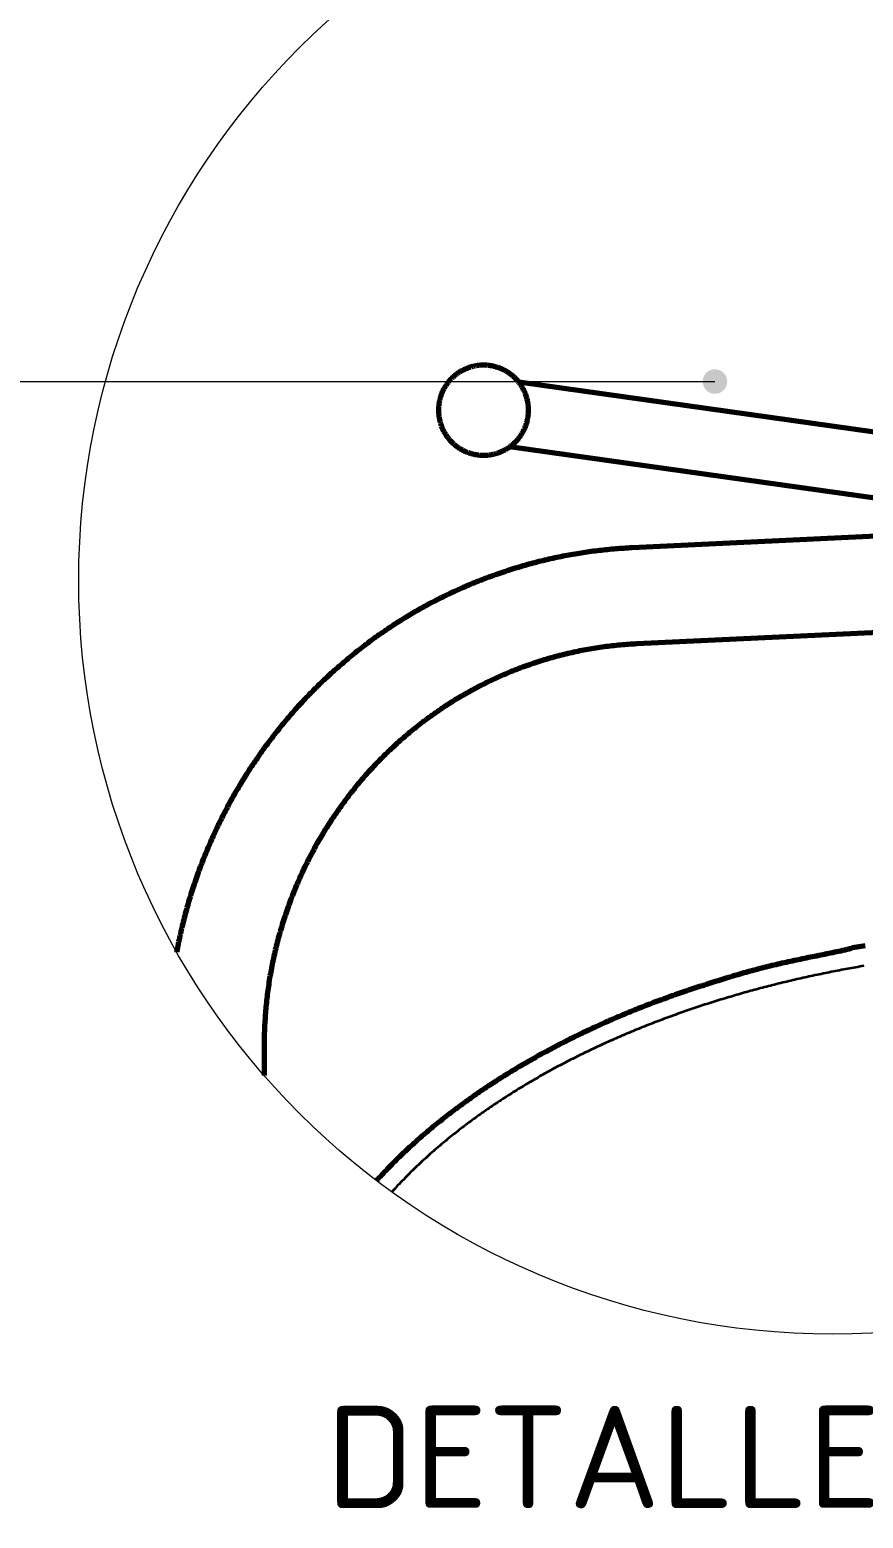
# Model space of a CAD drawing. Header units: millimetres. Extents: x 0 to 2382, y 0 to 420.
# Drawn here: x 951.4 to 992.2, y 308.3 to 381.1 of the extents above; entities that cross this region are included whole.
import ezdxf
from ezdxf.enums import TextEntityAlignment as Align

# ---------------------------------------------------------------- set-up
doc = ezdxf.new("R2010")
doc.units = ezdxf.units.MM
doc.linetypes.add('IRAM-E-TRAZOS', pattern=[5, 4, -1])
for name, color, linetype, lineweight in [('01-VISIBLE', 7, 'CONTINUOUS', 70), ('02-OCULTA', 4, 'IRAM-E-TRAZOS', 35), ('06-TEXTO', 7, 'CONTINUOUS', 25), ('08-FINA', 5, 'CONTINUOUS', 18)]:
    doc.layers.add(name, color=color, linetype=linetype, lineweight=lineweight)
doc.styles.add('ISO3098', font='isocpeur.ttf')

msp = doc.modelspace()

# ---------------------------------------------------------------- hatches: boundary and pattern name
at = {"layer": '08-FINA'}
h = msp.add_hatch(color=7, dxfattribs=at)
h.dxf.hatch_style = 1
edge = h.paths.add_edge_path()
edge.add_arc((984.917, 363.891), 0.6, 0, 360)

# ---------------------------------------------------------------- linework, layer by layer
at = {"layer": '01-VISIBLE'}
for points in [[(975.811, 362.491), (975.81, 362.531), (975.809, 362.571), (975.807, 362.611), (975.805, 362.651), (975.802, 362.691), (975.798, 362.731), (975.793, 362.77), (975.787, 362.81), (975.781, 362.85), (975.774, 362.889), (975.767, 362.929), (975.758, 362.968), (975.749, 363.007), (975.74, 363.046), (975.729, 363.084), (975.718, 363.123), (975.706, 363.161), (975.694, 363.199), (975.68, 363.237), (975.666, 363.274), (975.652, 363.312), (975.637, 363.349), (975.621, 363.386), (975.604, 363.422), (975.587, 363.458), (975.569, 363.494), (975.55, 363.529), (975.531, 363.565), (975.511, 363.599), (975.49, 363.634), (975.469, 363.668), (975.448, 363.702), (975.425, 363.735), (975.402, 363.768), (975.379, 363.8), (975.355, 363.832), (975.33, 363.864), (975.305, 363.895), (975.279, 363.925), (975.252, 363.955), (975.225, 363.985), (975.198, 364.014), (975.17, 364.043), (975.141, 364.071), (975.112, 364.099), (975.083, 364.126), (975.053, 364.152), (975.022, 364.178), (974.991, 364.204), (974.96, 364.228), (974.928, 364.253), (974.896, 364.276), (974.863, 364.3), (974.83, 364.322), (974.796, 364.344), (974.762, 364.365), (974.728, 364.386), (974.693, 364.406), (974.658, 364.425), (974.623, 364.444), (974.587, 364.462), (974.551, 364.48), (974.515, 364.496), (974.478, 364.513), (974.441, 364.528), (974.404, 364.543), (974.366, 364.557), (974.329, 364.57), (974.291, 364.583), (974.252, 364.595), (974.214, 364.606), (974.175, 364.617), (974.137, 364.627), (974.098, 364.636), (974.058, 364.645), (974.019, 364.653), (973.98, 364.66), (973.94, 364.666), (973.9, 364.672), (973.861, 364.676), (973.821, 364.681), (973.781, 364.684), (973.741, 364.687), (973.701, 364.689), (973.661, 364.69), (973.621, 364.691), (973.581, 364.691), (973.541, 364.69), (973.501, 364.688), (973.461, 364.686), (973.421, 364.683), (973.381, 364.679), (973.341, 364.674), (973.301, 364.669), (973.262, 364.663), (973.222, 364.656), (973.183, 364.649), (973.144, 364.641), (973.104, 364.632), (973.066, 364.622), (973.027, 364.612), (972.988, 364.601), (972.95, 364.589), (972.912, 364.577), (972.874, 364.564), (972.836, 364.55), (972.799, 364.536), (972.762, 364.52), (972.725, 364.505), (972.689, 364.488), (972.652, 364.471), (972.616, 364.453), (972.581, 364.435), (972.546, 364.416), (972.511, 364.396), (972.476, 364.376), (972.442, 364.355), (972.408, 364.333), (972.375, 364.311), (972.342, 364.288), (972.31, 364.265), (972.277, 364.241), (972.246, 364.216), (972.215, 364.191), (972.184, 364.165), (972.154, 364.139), (972.124, 364.112), (972.095, 364.085), (972.066, 364.057), (972.038, 364.029), (972.01, 364), (971.983, 363.97), (971.956, 363.94), (971.93, 363.91), (971.904, 363.879), (971.879, 363.848), (971.855, 363.816), (971.831, 363.784), (971.808, 363.751), (971.785, 363.718), (971.763, 363.685), (971.742, 363.651), (971.721, 363.617), (971.701, 363.582), (971.681, 363.547), (971.662, 363.512), (971.644, 363.476), (971.626, 363.44), (971.609, 363.404), (971.593, 363.367), (971.577, 363.33), (971.562, 363.293), (971.548, 363.256), (971.534, 363.218), (971.522, 363.18), (971.509, 363.142), (971.498, 363.104), (971.487, 363.065), (971.477, 363.026), (971.468, 362.987), (971.459, 362.948), (971.451, 362.909), (971.444, 362.869), (971.437, 362.83), (971.431, 362.79), (971.426, 362.751), (971.422, 362.711), (971.418, 362.671), (971.415, 362.631), (971.413, 362.591), (971.412, 362.551), (971.411, 362.511), (971.411, 362.471), (971.412, 362.431), (971.413, 362.391), (971.415, 362.351), (971.418, 362.311), (971.422, 362.271), (971.426, 362.231), (971.431, 362.191), (971.437, 362.152), (971.444, 362.112), (971.451, 362.073), (971.459, 362.033), (971.468, 361.994), (971.477, 361.955), (971.487, 361.916), (971.498, 361.878), (971.509, 361.84), (971.522, 361.801), (971.534, 361.763), (971.548, 361.726), (971.562, 361.688), (971.577, 361.651), (971.593, 361.614), (971.609, 361.578), (971.626, 361.541), (971.644, 361.505), (971.662, 361.47), (971.681, 361.434), (971.701, 361.399), (971.721, 361.365), (971.742, 361.331), (971.763, 361.297), (971.785, 361.263), (971.808, 361.23), (971.831, 361.198), (971.855, 361.165), (971.879, 361.134), (971.904, 361.102), (971.93, 361.071), (971.956, 361.041), (971.983, 361.011), (972.01, 360.982), (972.038, 360.953), (972.066, 360.925), (972.095, 360.897), (972.124, 360.869), (972.154, 360.842), (972.184, 360.816), (972.215, 360.791), (972.246, 360.765), (972.277, 360.741), (972.31, 360.717), (972.342, 360.693), (972.375, 360.671), (972.408, 360.648), (972.442, 360.627), (972.476, 360.606), (972.511, 360.585), (972.546, 360.566), (972.581, 360.547), (972.616, 360.528), (972.652, 360.51), (972.689, 360.493), (972.725, 360.477), (972.762, 360.461), (972.799, 360.446), (972.836, 360.432), (972.874, 360.418), (972.912, 360.405), (972.95, 360.392), (972.988, 360.381), (973.027, 360.37), (973.066, 360.359), (973.104, 360.35), (973.144, 360.341), (973.183, 360.333), (973.222, 360.325), (973.262, 360.319), (973.301, 360.313), (973.341, 360.307), (973.381, 360.303), (973.421, 360.299), (973.461, 360.296), (973.501, 360.293), (973.541, 360.292), (973.581, 360.291), (973.621, 360.291), (973.661, 360.291), (973.701, 360.293), (973.741, 360.295), (973.781, 360.297), (973.821, 360.301), (973.861, 360.305), (973.9, 360.31), (973.94, 360.316), (973.98, 360.322), (974.019, 360.329), (974.058, 360.337), (974.098, 360.345), (974.137, 360.354), (974.175, 360.364), (974.214, 360.375), (974.252, 360.386), (974.291, 360.398), (974.329, 360.411), (974.366, 360.425), (974.404, 360.439), (974.441, 360.453), (974.478, 360.469), (974.515, 360.485), (974.551, 360.502), (974.587, 360.519), (974.623, 360.537), (974.658, 360.556), (974.693, 360.576), (974.728, 360.596), (974.762, 360.616), (974.796, 360.638), (974.83, 360.659), (974.863, 360.682), (974.896, 360.705), (974.928, 360.729), (974.96, 360.753), (974.991, 360.778), (975.022, 360.803), (975.053, 360.829), (975.083, 360.856), (975.112, 360.883), (975.141, 360.911), (975.17, 360.939), (975.198, 360.967), (975.225, 360.996), (975.252, 361.026), (975.279, 361.056), (975.305, 361.087), (975.33, 361.118), (975.355, 361.149), (975.379, 361.181), (975.402, 361.214), (975.425, 361.247), (975.448, 361.28), (975.469, 361.314), (975.49, 361.348), (975.511, 361.382), (975.531, 361.417), (975.55, 361.452), (975.569, 361.487), (975.587, 361.523), (975.604, 361.559), (975.621, 361.596), (975.637, 361.633), (975.652, 361.67), (975.666, 361.707), (975.68, 361.745), (975.694, 361.782), (975.706, 361.82), (975.718, 361.859), (975.729, 361.897), (975.74, 361.936), (975.749, 361.975), (975.758, 362.014), (975.767, 362.053), (975.774, 362.092), (975.781, 362.132), (975.787, 362.171), (975.793, 362.211), (975.798, 362.251), (975.802, 362.291), (975.805, 362.331), (975.807, 362.371), (975.809, 362.411), (975.81, 362.451), (975.811, 362.491)], [(1003.95, 359.843), (975.329, 363.865)], [(999.592, 357.224), (974.883, 360.696)], [(998.613, 356.606), (980.87, 355.762)], [(980.87, 355.762), (980.769, 355.757), (980.669, 355.752), (980.569, 355.746), (980.469, 355.74), (980.369, 355.733), (980.269, 355.726), (980.169, 355.718), (980.069, 355.71), (979.969, 355.702), (979.869, 355.693), (979.769, 355.684), (979.67, 355.674), (979.57, 355.664), (979.47, 355.653), (979.371, 355.642), (979.271, 355.631), (979.171, 355.619), (979.072, 355.606), (978.972, 355.594), (978.873, 355.581), (978.774, 355.567), (978.674, 355.553), (978.575, 355.538), (978.476, 355.524), (978.377, 355.508), (978.278, 355.493), (978.179, 355.476), (978.08, 355.46), (977.981, 355.443), (977.882, 355.425), (977.784, 355.408), (977.685, 355.389), (977.587, 355.371), (977.488, 355.351), (977.39, 355.332), (977.292, 355.312), (977.193, 355.291), (977.095, 355.271), (976.997, 355.249), (976.899, 355.228), (976.802, 355.206), (976.704, 355.183), (976.606, 355.16), (976.509, 355.137), (976.411, 355.113), (976.314, 355.089), (976.217, 355.064), (976.12, 355.039), (976.023, 355.014), (975.926, 354.988), (975.829, 354.962), (975.732, 354.935), (975.636, 354.908), (975.539, 354.88), (975.443, 354.852), (975.347, 354.824), (975.251, 354.795), (975.155, 354.766), (975.059, 354.737), (974.963, 354.707), (974.868, 354.676), (974.772, 354.645), (974.677, 354.614), (974.582, 354.583), (974.487, 354.551), (974.392, 354.518), (974.297, 354.485), (974.203, 354.452), (974.108, 354.418), (974.014, 354.384), (973.92, 354.35), (973.826, 354.315), (973.732, 354.28), (973.638, 354.244), (973.545, 354.208), (973.451, 354.171), (973.358, 354.135), (973.265, 354.097), (973.172, 354.06), (973.079, 354.022), (972.987, 353.983), (972.894, 353.944), (972.802, 353.905), (972.71, 353.865), (972.618, 353.825), (972.526, 353.785), (972.435, 353.744), (972.343, 353.703), (972.252, 353.661), (972.161, 353.619), (972.07, 353.577), (971.979, 353.534), (971.889, 353.491), (971.799, 353.447), (971.708, 353.403), (971.618, 353.359), (971.529, 353.314), (971.439, 353.269), (971.35, 353.224), (971.261, 353.178), (971.172, 353.132), (971.083, 353.085), (970.994, 353.038), (970.906, 352.991), (970.818, 352.943), (970.73, 352.895), (970.642, 352.847), (970.554, 352.798), (970.467, 352.749), (970.38, 352.699), (970.293, 352.649), (970.206, 352.599), (970.119, 352.548), (970.033, 352.497), (969.947, 352.446), (969.861, 352.394), (969.776, 352.342), (969.69, 352.289), (969.605, 352.236), (969.52, 352.183), (969.435, 352.13), (969.351, 352.076), (969.266, 352.021), (969.182, 351.967), (969.099, 351.912), (969.015, 351.856), (968.932, 351.801), (968.848, 351.744), (968.766, 351.688), (968.683, 351.631), (968.6, 351.574), (968.518, 351.517), (968.436, 351.459), (968.355, 351.401), (968.273, 351.342), (968.192, 351.283), (968.111, 351.224), (968.03, 351.165), (967.95, 351.105), (967.87, 351.045), (967.79, 350.984), (967.71, 350.923), (967.631, 350.862), (967.552, 350.8), (967.473, 350.738), (967.394, 350.676), (967.316, 350.614), (967.238, 350.551), (967.16, 350.488), (967.082, 350.424), (967.005, 350.36), (966.928, 350.296), (966.851, 350.232), (966.774, 350.167), (966.698, 350.102), (966.622, 350.036), (966.547, 349.97), (966.471, 349.904), (966.396, 349.838), (966.321, 349.771), (966.247, 349.704), (966.172, 349.637), (966.098, 349.569), (966.025, 349.501), (965.951, 349.433), (965.878, 349.364), (965.805, 349.296), (965.733, 349.226), (965.66, 349.157), (965.588, 349.087), (965.517, 349.017), (965.445, 348.947), (965.374, 348.876), (965.303, 348.805), (965.233, 348.734), (965.162, 348.662), (965.092, 348.59), (965.023, 348.518), (964.953, 348.446), (964.884, 348.373), (964.816, 348.3), (964.747, 348.227), (964.679, 348.153), (964.611, 348.079), (964.544, 348.005), (964.477, 347.931), (964.41, 347.856), (964.343, 347.781), (964.277, 347.706), (964.211, 347.63), (964.145, 347.554), (964.08, 347.478), (964.015, 347.402), (963.95, 347.325), (963.886, 347.248), (963.822, 347.171), (963.758, 347.094), (963.695, 347.016), (963.632, 346.938), (963.569, 346.86), (963.506, 346.782), (963.444, 346.703), (963.383, 346.624), (963.321, 346.545), (963.26, 346.465), (963.199, 346.385), (963.139, 346.305), (963.079, 346.225), (963.019, 346.145), (962.959, 346.064), (962.9, 345.983), (962.841, 345.902), (962.783, 345.82), (962.725, 345.739), (962.667, 345.657), (962.609, 345.575), (962.552, 345.492), (962.495, 345.41), (962.439, 345.327), (962.383, 345.244), (962.327, 345.16), (962.272, 345.077), (962.217, 344.993), (962.162, 344.909), (962.107, 344.825), (962.053, 344.74), (962, 344.655), (961.946, 344.571), (961.893, 344.485), (961.841, 344.4), (961.788, 344.315), (961.737, 344.229), (961.685, 344.143), (961.634, 344.057), (961.583, 343.97), (961.532, 343.884), (961.482, 343.797), (961.432, 343.71), (961.383, 343.623), (961.334, 343.535), (961.285, 343.447), (961.237, 343.36), (961.189, 343.272), (961.141, 343.183), (961.094, 343.095), (961.047, 343.006), (961, 342.918), (960.954, 342.829), (960.908, 342.739), (960.862, 342.65), (960.817, 342.561), (960.773, 342.471), (960.728, 342.381), (960.684, 342.291), (960.64, 342.201), (960.597, 342.11), (960.554, 342.019), (960.512, 341.929), (960.469, 341.838), (960.428, 341.747), (960.386, 341.655), (960.345, 341.564), (960.304, 341.472), (960.264, 341.38), (960.224, 341.288), (960.185, 341.196), (960.145, 341.104), (960.107, 341.012), (960.068, 340.919), (960.03, 340.826), (959.992, 340.733), (959.955, 340.64), (959.918, 340.547), (959.882, 340.454), (959.845, 340.36), (959.81, 340.266), (959.774, 340.173), (959.739, 340.079), (959.704, 339.985), (959.67, 339.89), (959.636, 339.796), (959.603, 339.701), (959.57, 339.607), (959.537, 339.512), (959.505, 339.417), (959.473, 339.322), (959.441, 339.227), (959.41, 339.132), (959.379, 339.036), (959.348, 338.941), (959.318, 338.845), (959.289, 338.749), (959.26, 338.653), (959.231, 338.557), (959.202, 338.461), (959.174, 338.365), (959.146, 338.269), (959.119, 338.172), (959.092, 338.075), (959.066, 337.979), (959.039, 337.882), (959.014, 337.785), (958.988, 337.688), (958.963, 337.591), (958.939, 337.494), (958.915, 337.396), (958.891, 337.299), (958.867, 337.201), (958.844, 337.104), (958.822, 337.006), (958.799, 336.908), (958.778, 336.811), (958.756, 336.713), (958.735, 336.615), (958.715, 336.516), (958.694, 336.418), (958.674, 336.32), (958.655, 336.222), (958.636, 336.123), (958.617, 336.025), (958.616, 336.016)], [(998.836, 351.911), (981.093, 351.067)], [(981.093, 351.067), (980.993, 351.062), (980.893, 351.057), (980.793, 351.051), (980.693, 351.044), (980.593, 351.037), (980.493, 351.029), (980.393, 351.021), (980.294, 351.012), (980.194, 351.003), (980.094, 350.993), (979.995, 350.982), (979.895, 350.971), (979.796, 350.96), (979.696, 350.948), (979.597, 350.935), (979.498, 350.922), (979.399, 350.909), (979.299, 350.894), (979.2, 350.88), (979.101, 350.864), (979.002, 350.849), (978.904, 350.832), (978.805, 350.816), (978.706, 350.798), (978.608, 350.78), (978.509, 350.762), (978.411, 350.743), (978.313, 350.723), (978.215, 350.703), (978.117, 350.683), (978.019, 350.662), (977.921, 350.64), (977.823, 350.618), (977.726, 350.595), (977.628, 350.572), (977.531, 350.548), (977.434, 350.524), (977.337, 350.499), (977.24, 350.474), (977.143, 350.448), (977.047, 350.422), (976.95, 350.395), (976.854, 350.368), (976.758, 350.34), (976.662, 350.312), (976.566, 350.283), (976.47, 350.253), (976.375, 350.223), (976.279, 350.193), (976.184, 350.162), (976.089, 350.131), (975.994, 350.099), (975.899, 350.066), (975.805, 350.033), (975.71, 350), (975.616, 349.966), (975.522, 349.931), (975.428, 349.896), (975.335, 349.861), (975.241, 349.825), (975.148, 349.788), (975.055, 349.751), (974.962, 349.714), (974.869, 349.676), (974.777, 349.637), (974.685, 349.598), (974.593, 349.559), (974.501, 349.519), (974.409, 349.478), (974.318, 349.437), (974.227, 349.396), (974.136, 349.354), (974.045, 349.312), (973.954, 349.269), (973.864, 349.226), (973.774, 349.182), (973.684, 349.137), (973.595, 349.093), (973.505, 349.047), (973.416, 349.002), (973.328, 348.955), (973.239, 348.909), (973.151, 348.862), (973.063, 348.814), (972.975, 348.766), (972.887, 348.717), (972.8, 348.668), (972.713, 348.619), (972.626, 348.569), (972.539, 348.519), (972.453, 348.468), (972.367, 348.417), (972.281, 348.365), (972.196, 348.313), (972.111, 348.26), (972.026, 348.207), (971.941, 348.153), (971.857, 348.099), (971.773, 348.045), (971.689, 347.99), (971.606, 347.935), (971.522, 347.879), (971.44, 347.823), (971.357, 347.766), (971.275, 347.709), (971.193, 347.652), (971.111, 347.594), (971.03, 347.535), (970.949, 347.476), (970.868, 347.417), (970.787, 347.358), (970.707, 347.298), (970.627, 347.237), (970.548, 347.176), (970.469, 347.115), (970.39, 347.053), (970.311, 346.991), (970.233, 346.929), (970.155, 346.866), (970.078, 346.802), (970, 346.739), (969.923, 346.674), (969.847, 346.61), (969.771, 346.545), (969.695, 346.48), (969.619, 346.414), (969.544, 346.348), (969.469, 346.281), (969.395, 346.214), (969.321, 346.147), (969.247, 346.079), (969.173, 346.011), (969.1, 345.943), (969.027, 345.874), (968.955, 345.805), (968.883, 345.735), (968.811, 345.665), (968.74, 345.595), (968.669, 345.524), (968.599, 345.453), (968.528, 345.382), (968.459, 345.31), (968.389, 345.238), (968.32, 345.165), (968.251, 345.093), (968.183, 345.019), (968.115, 344.946), (968.047, 344.872), (967.98, 344.798), (967.913, 344.723), (967.847, 344.648), (967.781, 344.573), (967.715, 344.497), (967.65, 344.421), (967.585, 344.345), (967.521, 344.268), (967.457, 344.191), (967.393, 344.114), (967.33, 344.037), (967.267, 343.959), (967.204, 343.88), (967.142, 343.802), (967.081, 343.723), (967.019, 343.644), (966.958, 343.564), (966.898, 343.484), (966.838, 343.404), (966.778, 343.324), (966.719, 343.243), (966.66, 343.162), (966.602, 343.081), (966.544, 342.999), (966.486, 342.917), (966.429, 342.835), (966.372, 342.752), (966.316, 342.67), (966.26, 342.587), (966.205, 342.503), (966.15, 342.42), (966.095, 342.336), (966.041, 342.251), (965.987, 342.167), (965.934, 342.082), (965.881, 341.997), (965.828, 341.912), (965.776, 341.826), (965.725, 341.741), (965.673, 341.654), (965.623, 341.568), (965.572, 341.482), (965.523, 341.395), (965.473, 341.308), (965.424, 341.22), (965.376, 341.133), (965.328, 341.045), (965.28, 340.957), (965.233, 340.868), (965.186, 340.78), (965.14, 340.691), (965.094, 340.602), (965.048, 340.513), (965.003, 340.423), (964.959, 340.334), (964.915, 340.244), (964.871, 340.154), (964.828, 340.063), (964.785, 339.973), (964.743, 339.882), (964.701, 339.791), (964.66, 339.7), (964.619, 339.608), (964.579, 339.517), (964.539, 339.425), (964.499, 339.333), (964.46, 339.24), (964.422, 339.148), (964.384, 339.055), (964.346, 338.963), (964.309, 338.87), (964.272, 338.777), (964.236, 338.683), (964.2, 338.59), (964.165, 338.496), (964.13, 338.402), (964.096, 338.308), (964.062, 338.214), (964.029, 338.119), (963.996, 338.025), (963.963, 337.93), (963.931, 337.835), (963.9, 337.74), (963.869, 337.645), (963.838, 337.55), (963.808, 337.454), (963.778, 337.358), (963.749, 337.263), (963.721, 337.167), (963.692, 337.071), (963.665, 336.974), (963.637, 336.878), (963.611, 336.781), (963.584, 336.685), (963.559, 336.588), (963.533, 336.491), (963.509, 336.394), (963.484, 336.297), (963.46, 336.2), (963.437, 336.102), (963.414, 336.005), (963.392, 335.907), (963.37, 335.81), (963.348, 335.712), (963.327, 335.614), (963.307, 335.516), (963.287, 335.418), (963.268, 335.319), (963.249, 335.221), (963.23, 335.123), (963.212, 335.024), (963.195, 334.926), (963.178, 334.827), (963.161, 334.728), (963.145, 334.629), (963.129, 334.53), (963.114, 334.431), (963.1, 334.332), (963.086, 334.233), (963.072, 334.134), (963.059, 334.035), (963.046, 333.935), (963.034, 333.836), (963.023, 333.737), (963.012, 333.637), (963.001, 333.537), (962.991, 333.438), (962.981, 333.338), (962.972, 333.238), (962.963, 333.139), (962.955, 333.039), (962.947, 332.939), (962.94, 332.839), (962.934, 332.739), (962.927, 332.639), (962.922, 332.539), (962.916, 332.439), (962.912, 332.339), (962.908, 332.239), (962.904, 332.139), (962.901, 332.039), (962.898, 331.939), (962.896, 331.839), (962.894, 331.739), (962.893, 331.639), (962.892, 331.538), (962.892, 331.438)], [(968.385, 324.84), (968.45, 324.912), (968.518, 324.987), (968.587, 325.061), (968.655, 325.135), (968.725, 325.209), (968.794, 325.282), (968.864, 325.355), (968.933, 325.428), (969.004, 325.501), (969.074, 325.573), (969.145, 325.645), (969.216, 325.717), (969.288, 325.788), (969.359, 325.859), (969.431, 325.93), (969.504, 326.001), (969.576, 326.071), (969.649, 326.141), (969.722, 326.211), (969.795, 326.28), (969.869, 326.349), (969.943, 326.418), (970.017, 326.487), (970.091, 326.555), (970.166, 326.623), (970.241, 326.691), (970.316, 326.759), (970.391, 326.826), (970.467, 326.893), (970.543, 326.96), (970.619, 327.026), (970.695, 327.092), (970.772, 327.158), (970.849, 327.224), (970.926, 327.289), (971.003, 327.354), (971.08, 327.419), (971.158, 327.483), (971.236, 327.547), (971.314, 327.611), (971.393, 327.675), (971.471, 327.738), (971.55, 327.802), (971.629, 327.864), (971.708, 327.927), (971.788, 327.989), (971.867, 328.051), (971.947, 328.113), (972.027, 328.175), (972.108, 328.236), (972.188, 328.297), (972.269, 328.358), (972.35, 328.418), (972.431, 328.479), (972.512, 328.539), (972.594, 328.598), (972.675, 328.658), (972.757, 328.717), (972.839, 328.776), (972.921, 328.835), (973.004, 328.893), (973.086, 328.951), (973.169, 329.009), (973.252, 329.067), (973.335, 329.124), (973.418, 329.182), (973.502, 329.239), (973.585, 329.295), (973.669, 329.352), (973.753, 329.408), (973.837, 329.464), (973.921, 329.519), (974.006, 329.575), (974.09, 329.63), (974.175, 329.685), (974.26, 329.74), (974.345, 329.794), (974.43, 329.848), (974.516, 329.902), (974.601, 329.956), (974.687, 330.009), (974.773, 330.062), (974.859, 330.115), (974.945, 330.168), (975.031, 330.221), (975.118, 330.273), (975.204, 330.325), (975.291, 330.377), (975.378, 330.428), (975.465, 330.48), (975.552, 330.531), (975.639, 330.581), (975.727, 330.632), (975.814, 330.682), (975.902, 330.733), (975.99, 330.782), (976.078, 330.832), (976.166, 330.881), (976.254, 330.931), (976.343, 330.98), (976.431, 331.028), (976.52, 331.077), (976.608, 331.125), (976.697, 331.173), (976.786, 331.221), (976.875, 331.269), (976.964, 331.316), (977.054, 331.363), (977.143, 331.41), (977.233, 331.457), (977.323, 331.503), (977.412, 331.549), (977.502, 331.595), (977.592, 331.641), (977.682, 331.687), (977.773, 331.732), (977.863, 331.777), (977.954, 331.822), (978.044, 331.867), (978.135, 331.911), (978.226, 331.956), (978.316, 332), (978.407, 332.043), (978.499, 332.087), (978.59, 332.13), (978.681, 332.174), (978.773, 332.216), (978.864, 332.259), (978.956, 332.302), (979.047, 332.344), (979.139, 332.386), (979.231, 332.428), (979.323, 332.47), (979.415, 332.511), (979.507, 332.552), (979.6, 332.594), (979.692, 332.634), (979.785, 332.675), (979.877, 332.716), (979.97, 332.756), (980.062, 332.796), (980.155, 332.836), (980.248, 332.875), (980.341, 332.915), (980.434, 332.954), (980.527, 332.993), (980.621, 333.032), (980.714, 333.071), (980.807, 333.109), (980.901, 333.147), (980.994, 333.185), (981.088, 333.223), (981.182, 333.26), (981.276, 333.298), (981.37, 333.335), (981.464, 333.372), (981.558, 333.408), (981.652, 333.445), (981.746, 333.481), (981.841, 333.517), (981.935, 333.553), (982.03, 333.588), (982.124, 333.623), (982.219, 333.659), (982.314, 333.693), (982.409, 333.728), (982.504, 333.763), (982.599, 333.797), (982.694, 333.831), (982.789, 333.865), (982.884, 333.899), (982.979, 333.932), (983.075, 333.965), (983.17, 333.999), (983.266, 334.031), (983.361, 334.064), (983.457, 334.097), (983.553, 334.129), (983.648, 334.161), (983.744, 334.194), (983.84, 334.225), (983.936, 334.257), (984.032, 334.289), (984.128, 334.32), (984.224, 334.351), (984.32, 334.383), (984.416, 334.414), (984.512, 334.444), (984.608, 334.475), (984.705, 334.506), (984.801, 334.536), (984.897, 334.567), (984.994, 334.597), (985.09, 334.627), (985.186, 334.657), (985.283, 334.687), (985.38, 334.716), (985.476, 334.746), (985.573, 334.775), (985.669, 334.805), (985.766, 334.834), (985.863, 334.863), (985.96, 334.891), (986.057, 334.92), (986.154, 334.948), (986.251, 334.976), (986.348, 335.004), (986.445, 335.031), (986.542, 335.058), (986.64, 335.085), (986.737, 335.112), (986.835, 335.138), (986.932, 335.164), (987.03, 335.19), (987.128, 335.215), (987.225, 335.241), (987.323, 335.265), (987.421, 335.29), (987.519, 335.314), (987.617, 335.338), (987.716, 335.362), (987.814, 335.385), (987.912, 335.409), (988.011, 335.432), (988.109, 335.454), (988.207, 335.477), (988.306, 335.499), (988.405, 335.521), (988.503, 335.543), (988.602, 335.564), (988.701, 335.586), (988.799, 335.607), (988.898, 335.628), (988.997, 335.649), (989.096, 335.67), (989.195, 335.691), (989.294, 335.711), (989.392, 335.732), (989.491, 335.752), (989.59, 335.772), (989.689, 335.792), (989.788, 335.813), (989.887, 335.833), (989.986, 335.853), (990.085, 335.873), (990.184, 335.893), (990.283, 335.913), (990.382, 335.933), (990.481, 335.953), (990.58, 335.974), (990.679, 335.994), (990.778, 336.015), (990.877, 336.035), (990.976, 336.056), (991.075, 336.077), (991.173, 336.098), (991.272, 336.121), (991.37, 336.145), (991.467, 336.172), (991.564, 336.2), (991.661, 336.228), (991.759, 336.251), (991.859, 336.27), (991.958, 336.288), (992.058, 336.304), (992.158, 336.319), (992.258, 336.334)], [(962.892, 331.438), (962.892, 329.977)]]:
    msp.add_lwpolyline(points, dxfattribs=at)
at = {"layer": '02-OCULTA'}
for points in [[(975.811, 362.491), (975.81, 362.531), (975.809, 362.571), (975.807, 362.611), (975.805, 362.651), (975.802, 362.691), (975.798, 362.731), (975.793, 362.77), (975.787, 362.81), (975.781, 362.85), (975.774, 362.889), (975.767, 362.929), (975.758, 362.968), (975.749, 363.007), (975.74, 363.046), (975.729, 363.084), (975.718, 363.123), (975.706, 363.161), (975.694, 363.199), (975.68, 363.237), (975.666, 363.274), (975.652, 363.312), (975.637, 363.349), (975.621, 363.386), (975.604, 363.422), (975.587, 363.458), (975.569, 363.494), (975.55, 363.529), (975.531, 363.565), (975.511, 363.599), (975.49, 363.634), (975.469, 363.668), (975.448, 363.702), (975.425, 363.735), (975.402, 363.768), (975.379, 363.8), (975.355, 363.832), (975.33, 363.864), (975.305, 363.895), (975.279, 363.925), (975.252, 363.955), (975.225, 363.985), (975.198, 364.014), (975.17, 364.043), (975.141, 364.071), (975.112, 364.099), (975.083, 364.126), (975.053, 364.152), (975.022, 364.178), (974.991, 364.204), (974.96, 364.228), (974.928, 364.253), (974.896, 364.276), (974.863, 364.3), (974.83, 364.322), (974.796, 364.344), (974.762, 364.365), (974.728, 364.386), (974.693, 364.406), (974.658, 364.425), (974.623, 364.444), (974.587, 364.462), (974.551, 364.48), (974.515, 364.496), (974.478, 364.513), (974.441, 364.528), (974.404, 364.543), (974.366, 364.557), (974.329, 364.57), (974.291, 364.583), (974.252, 364.595), (974.214, 364.606), (974.175, 364.617), (974.137, 364.627), (974.098, 364.636), (974.058, 364.645), (974.019, 364.653), (973.98, 364.66), (973.94, 364.666), (973.9, 364.672), (973.861, 364.676), (973.821, 364.681), (973.781, 364.684), (973.741, 364.687), (973.701, 364.689), (973.661, 364.69), (973.621, 364.691), (973.581, 364.691), (973.541, 364.69), (973.501, 364.688), (973.461, 364.686), (973.421, 364.683), (973.381, 364.679), (973.341, 364.674), (973.301, 364.669), (973.262, 364.663), (973.222, 364.656), (973.183, 364.649), (973.144, 364.641), (973.104, 364.632), (973.066, 364.622), (973.027, 364.612), (972.988, 364.601), (972.95, 364.589), (972.912, 364.577), (972.874, 364.564), (972.836, 364.55), (972.799, 364.536), (972.762, 364.52), (972.725, 364.505), (972.689, 364.488), (972.652, 364.471), (972.616, 364.453), (972.581, 364.435), (972.546, 364.416), (972.511, 364.396), (972.476, 364.376), (972.442, 364.355), (972.408, 364.333), (972.375, 364.311), (972.342, 364.288), (972.31, 364.265), (972.277, 364.241), (972.246, 364.216), (972.215, 364.191), (972.184, 364.165), (972.154, 364.139), (972.124, 364.112), (972.095, 364.085), (972.066, 364.057), (972.038, 364.029), (972.01, 364), (971.983, 363.97), (971.956, 363.94), (971.93, 363.91), (971.904, 363.879), (971.879, 363.848), (971.855, 363.816), (971.831, 363.784), (971.808, 363.751), (971.785, 363.718), (971.763, 363.685), (971.742, 363.651), (971.721, 363.617), (971.701, 363.582), (971.681, 363.547), (971.662, 363.512), (971.644, 363.476), (971.626, 363.44), (971.609, 363.404), (971.593, 363.367), (971.577, 363.33), (971.562, 363.293), (971.548, 363.256), (971.534, 363.218), (971.522, 363.18), (971.509, 363.142), (971.498, 363.104), (971.487, 363.065), (971.477, 363.026), (971.468, 362.987), (971.459, 362.948), (971.451, 362.909), (971.444, 362.869), (971.437, 362.83), (971.431, 362.79), (971.426, 362.751), (971.422, 362.711), (971.418, 362.671), (971.415, 362.631), (971.413, 362.591), (971.412, 362.551), (971.411, 362.511), (971.411, 362.471), (971.412, 362.431), (971.413, 362.391), (971.415, 362.351), (971.418, 362.311), (971.422, 362.271), (971.426, 362.231), (971.431, 362.191), (971.437, 362.152), (971.444, 362.112), (971.451, 362.073), (971.459, 362.033), (971.468, 361.994), (971.477, 361.955), (971.487, 361.916), (971.498, 361.878), (971.509, 361.84), (971.522, 361.801), (971.534, 361.763), (971.548, 361.726), (971.562, 361.688), (971.577, 361.651), (971.593, 361.614), (971.609, 361.578), (971.626, 361.541), (971.644, 361.505), (971.662, 361.47), (971.681, 361.434), (971.701, 361.399), (971.721, 361.365), (971.742, 361.331), (971.763, 361.297), (971.785, 361.263), (971.808, 361.23), (971.831, 361.198), (971.855, 361.165), (971.879, 361.134), (971.904, 361.102), (971.93, 361.071), (971.956, 361.041), (971.983, 361.011), (972.01, 360.982), (972.038, 360.953), (972.066, 360.925), (972.095, 360.897), (972.124, 360.869), (972.154, 360.842), (972.184, 360.816), (972.215, 360.791), (972.246, 360.765), (972.277, 360.741), (972.31, 360.717), (972.342, 360.693), (972.375, 360.671), (972.408, 360.648), (972.442, 360.627), (972.476, 360.606), (972.511, 360.585), (972.546, 360.566), (972.581, 360.547), (972.616, 360.528), (972.652, 360.51), (972.689, 360.493), (972.725, 360.477), (972.762, 360.461), (972.799, 360.446), (972.836, 360.432), (972.874, 360.418), (972.912, 360.405), (972.95, 360.392), (972.988, 360.381), (973.027, 360.37), (973.066, 360.359), (973.104, 360.35), (973.144, 360.341), (973.183, 360.333), (973.222, 360.325), (973.262, 360.319), (973.301, 360.313), (973.341, 360.307), (973.381, 360.303), (973.421, 360.299), (973.461, 360.296), (973.501, 360.293), (973.541, 360.292), (973.581, 360.291), (973.621, 360.291), (973.661, 360.291), (973.701, 360.293), (973.741, 360.295), (973.781, 360.297), (973.821, 360.301), (973.861, 360.305), (973.9, 360.31), (973.94, 360.316), (973.98, 360.322), (974.019, 360.329), (974.058, 360.337), (974.098, 360.345), (974.137, 360.354), (974.175, 360.364), (974.214, 360.375), (974.252, 360.386), (974.291, 360.398), (974.329, 360.411), (974.366, 360.425), (974.404, 360.439), (974.441, 360.453), (974.478, 360.469), (974.515, 360.485), (974.551, 360.502), (974.587, 360.519), (974.623, 360.537), (974.658, 360.556), (974.693, 360.576), (974.728, 360.596), (974.762, 360.616), (974.796, 360.638), (974.83, 360.659), (974.863, 360.682), (974.896, 360.705), (974.928, 360.729), (974.96, 360.753), (974.991, 360.778), (975.022, 360.803), (975.053, 360.829), (975.083, 360.856), (975.112, 360.883), (975.141, 360.911), (975.17, 360.939), (975.198, 360.967), (975.225, 360.996), (975.252, 361.026), (975.279, 361.056), (975.305, 361.087), (975.33, 361.118), (975.355, 361.149), (975.379, 361.181), (975.402, 361.214), (975.425, 361.247), (975.448, 361.28), (975.469, 361.314), (975.49, 361.348), (975.511, 361.382), (975.531, 361.417), (975.55, 361.452), (975.569, 361.487), (975.587, 361.523), (975.604, 361.559), (975.621, 361.596), (975.637, 361.633), (975.652, 361.67), (975.666, 361.707), (975.68, 361.745), (975.694, 361.782), (975.706, 361.82), (975.718, 361.859), (975.729, 361.897), (975.74, 361.936), (975.749, 361.975), (975.758, 362.014), (975.767, 362.053), (975.774, 362.092), (975.781, 362.132), (975.787, 362.171), (975.793, 362.211), (975.798, 362.251), (975.802, 362.291), (975.805, 362.331), (975.807, 362.371), (975.809, 362.411), (975.81, 362.451), (975.811, 362.491)], [(974.883, 360.696), (974.916, 360.72), (974.948, 360.744), (974.98, 360.769), (975.011, 360.794), (975.042, 360.82), (975.072, 360.846), (975.102, 360.873), (975.132, 360.901), (975.16, 360.929), (975.189, 360.958), (975.216, 360.987), (975.244, 361.016), (975.27, 361.047), (975.297, 361.077), (975.322, 361.108), (975.347, 361.14), (975.372, 361.172), (975.395, 361.204), (975.419, 361.237), (975.441, 361.27), (975.463, 361.304), (975.485, 361.338), (975.506, 361.373), (975.526, 361.408), (975.545, 361.443), (975.564, 361.478), (975.582, 361.514), (975.6, 361.551), (975.617, 361.587), (975.633, 361.624), (975.648, 361.661), (975.663, 361.699), (975.677, 361.736), (975.691, 361.774), (975.704, 361.812), (975.716, 361.851), (975.727, 361.889), (975.738, 361.928), (975.748, 361.967), (975.757, 362.006), (975.765, 362.046), (975.773, 362.085), (975.78, 362.125), (975.786, 362.165), (975.792, 362.205), (975.797, 362.244), (975.801, 362.285), (975.804, 362.325), (975.807, 362.365), (975.809, 362.405), (975.81, 362.445), (975.811, 362.486), (975.81, 362.526), (975.809, 362.566), (975.808, 362.606), (975.805, 362.646), (975.802, 362.687), (975.798, 362.727), (975.793, 362.767), (975.788, 362.806), (975.782, 362.846), (975.775, 362.886), (975.767, 362.925), (975.759, 362.965), (975.75, 363.004), (975.74, 363.043), (975.73, 363.082), (975.719, 363.121), (975.707, 363.159), (975.694, 363.197), (975.681, 363.235), (975.667, 363.273), (975.652, 363.311), (975.637, 363.348), (975.621, 363.385), (975.604, 363.421), (975.587, 363.458), (975.569, 363.494), (975.55, 363.529), (975.531, 363.565), (975.511, 363.6), (975.49, 363.634), (975.469, 363.668), (975.447, 363.702), (975.425, 363.736), (975.402, 363.769), (975.378, 363.801), (975.354, 363.833), (975.329, 363.865)], [(974.883, 360.696), (974.916, 360.72), (974.948, 360.744), (974.98, 360.769), (975.011, 360.794), (975.042, 360.82), (975.072, 360.846), (975.102, 360.873), (975.132, 360.901), (975.16, 360.929), (975.189, 360.958), (975.216, 360.987), (975.244, 361.016), (975.27, 361.047), (975.297, 361.077), (975.322, 361.108), (975.347, 361.14), (975.372, 361.172), (975.395, 361.204), (975.419, 361.237), (975.441, 361.27), (975.463, 361.304), (975.485, 361.338), (975.506, 361.373), (975.526, 361.408), (975.545, 361.443), (975.564, 361.478), (975.582, 361.514), (975.6, 361.551), (975.617, 361.587), (975.633, 361.624), (975.648, 361.661), (975.663, 361.699), (975.677, 361.736), (975.691, 361.774), (975.704, 361.812), (975.716, 361.851), (975.727, 361.889), (975.738, 361.928), (975.748, 361.967), (975.757, 362.006), (975.765, 362.046), (975.773, 362.085), (975.78, 362.125), (975.786, 362.165), (975.792, 362.205), (975.797, 362.244), (975.801, 362.285), (975.804, 362.325), (975.807, 362.365), (975.809, 362.405), (975.81, 362.445), (975.811, 362.486), (975.81, 362.526), (975.809, 362.566), (975.808, 362.606), (975.805, 362.646), (975.802, 362.687), (975.798, 362.727), (975.793, 362.767), (975.788, 362.806), (975.782, 362.846), (975.775, 362.886), (975.767, 362.925), (975.759, 362.965), (975.75, 363.004), (975.74, 363.043), (975.73, 363.082), (975.719, 363.121), (975.707, 363.159), (975.694, 363.197), (975.681, 363.235), (975.667, 363.273), (975.652, 363.311), (975.637, 363.348), (975.621, 363.385), (975.604, 363.421), (975.587, 363.458), (975.569, 363.494), (975.55, 363.529), (975.531, 363.565), (975.511, 363.6), (975.49, 363.634), (975.469, 363.668), (975.447, 363.702), (975.425, 363.736), (975.402, 363.769), (975.378, 363.801), (975.354, 363.833), (975.329, 363.865)], [(1005.175, 359.67), (975.329, 363.865)], [(1004.73, 356.501), (974.883, 360.696)], [(992.19, 335.331), (992.09, 335.314), (991.99, 335.297), (991.89, 335.279), (991.791, 335.262), (991.691, 335.244), (991.592, 335.226), (991.492, 335.208), (991.392, 335.19), (991.293, 335.171), (991.193, 335.153), (991.094, 335.134), (990.995, 335.115), (990.895, 335.096), (990.796, 335.077), (990.697, 335.057), (990.597, 335.038), (990.498, 335.018), (990.399, 334.998), (990.3, 334.978), (990.201, 334.957), (990.102, 334.937), (990.002, 334.916), (989.903, 334.895), (989.804, 334.874), (989.706, 334.853), (989.607, 334.832), (989.508, 334.81), (989.409, 334.788), (989.31, 334.767), (989.211, 334.744), (989.113, 334.722), (989.014, 334.7), (988.915, 334.677), (988.817, 334.654), (988.718, 334.631), (988.62, 334.608), (988.521, 334.585), (988.423, 334.561), (988.324, 334.538), (988.226, 334.514), (988.128, 334.49), (988.03, 334.465), (987.931, 334.441), (987.833, 334.416), (987.735, 334.392), (987.637, 334.367), (987.539, 334.342), (987.441, 334.316), (987.343, 334.291), (987.245, 334.265), (987.147, 334.239), (987.05, 334.213), (986.952, 334.187), (986.854, 334.16), (986.757, 334.134), (986.659, 334.107), (986.561, 334.08), (986.464, 334.053), (986.367, 334.026), (986.269, 333.998), (986.172, 333.97), (986.075, 333.942), (985.977, 333.914), (985.88, 333.886), (985.783, 333.858), (985.686, 333.829), (985.589, 333.8), (985.492, 333.771), (985.395, 333.742), (985.298, 333.712), (985.202, 333.683), (985.105, 333.653), (985.008, 333.623), (984.912, 333.593), (984.815, 333.563), (984.719, 333.532), (984.622, 333.501), (984.526, 333.47), (984.43, 333.439), (984.333, 333.408), (984.237, 333.376), (984.141, 333.345), (984.045, 333.313), (983.949, 333.281), (983.853, 333.248), (983.757, 333.216), (983.662, 333.183), (983.566, 333.15), (983.47, 333.117), (983.375, 333.084), (983.279, 333.05), (983.184, 333.017), (983.088, 332.983), (982.993, 332.949), (982.898, 332.915), (982.803, 332.88), (982.708, 332.845), (982.613, 332.811), (982.518, 332.775), (982.423, 332.74), (982.328, 332.705), (982.234, 332.669), (982.139, 332.633), (982.044, 332.597), (981.95, 332.561), (981.856, 332.524), (981.761, 332.488), (981.667, 332.451), (981.573, 332.413), (981.479, 332.376), (981.385, 332.339), (981.291, 332.301), (981.197, 332.263), (981.103, 332.225), (981.01, 332.186), (980.916, 332.148), (980.823, 332.109), (980.729, 332.07), (980.636, 332.031), (980.543, 331.991), (980.45, 331.952), (980.357, 331.912), (980.264, 331.872), (980.171, 331.831), (980.078, 331.791), (979.986, 331.75), (979.893, 331.709), (979.801, 331.668), (979.708, 331.627), (979.616, 331.585), (979.524, 331.543), (979.432, 331.501), (979.34, 331.459), (979.248, 331.417), (979.156, 331.374), (979.065, 331.331), (978.973, 331.288), (978.882, 331.245), (978.79, 331.201), (978.699, 331.157), (978.608, 331.113), (978.517, 331.069), (978.426, 331.024), (978.335, 330.98), (978.245, 330.935), (978.154, 330.889), (978.064, 330.844), (977.973, 330.798), (977.883, 330.753), (977.793, 330.706), (977.703, 330.66), (977.613, 330.614), (977.524, 330.567), (977.434, 330.52), (977.345, 330.473), (977.255, 330.425), (977.166, 330.377), (977.077, 330.329), (976.988, 330.281), (976.899, 330.233), (976.81, 330.184), (976.722, 330.135), (976.633, 330.086), (976.545, 330.036), (976.457, 329.987), (976.369, 329.937), (976.281, 329.887), (976.193, 329.836), (976.106, 329.786), (976.018, 329.735), (975.931, 329.684), (975.844, 329.632), (975.756, 329.581), (975.67, 329.529), (975.583, 329.477), (975.496, 329.425), (975.41, 329.372), (975.323, 329.319), (975.237, 329.266), (975.151, 329.213), (975.066, 329.159), (974.98, 329.105), (974.894, 329.051), (974.809, 328.997), (974.724, 328.942), (974.639, 328.887), (974.554, 328.832), (974.469, 328.777), (974.385, 328.721), (974.3, 328.665), (974.216, 328.609), (974.132, 328.553), (974.048, 328.496), (973.965, 328.439), (973.881, 328.382), (973.798, 328.324), (973.715, 328.267), (973.632, 328.209), (973.549, 328.15), (973.467, 328.092), (973.384, 328.033), (973.302, 327.974), (973.22, 327.915), (973.138, 327.855), (973.057, 327.795), (972.975, 327.735), (972.894, 327.675), (972.813, 327.614), (972.732, 327.553), (972.652, 327.492), (972.571, 327.43), (972.491, 327.369), (972.411, 327.307), (972.331, 327.244), (972.252, 327.182), (972.172, 327.119), (972.093, 327.056), (972.014, 326.993), (971.936, 326.929), (971.857, 326.865), (971.779, 326.801), (971.701, 326.736), (971.623, 326.672), (971.546, 326.607), (971.468, 326.541), (971.391, 326.476), (971.315, 326.41), (971.238, 326.344), (971.162, 326.277), (971.085, 326.211), (971.01, 326.144), (970.934, 326.076), (970.859, 326.009), (970.784, 325.941), (970.709, 325.873), (970.635, 325.804), (970.56, 325.735), (970.487, 325.666), (970.413, 325.597), (970.34, 325.527), (970.267, 325.457), (970.194, 325.387), (970.121, 325.316), (970.049, 325.245), (969.977, 325.174), (969.906, 325.102), (969.834, 325.031), (969.763, 324.958), (969.693, 324.886), (969.622, 324.813), (969.552, 324.74), (969.482, 324.667), (969.413, 324.593), (969.344, 324.519), (969.275, 324.445), (969.207, 324.371), (969.138, 324.296), (969.131, 324.288)]]:
    msp.add_lwpolyline(points, dxfattribs=at)
at = {"layer": '08-FINA'}
msp.add_line((950.833, 363.891), (984.917, 363.891), dxfattribs=at)
msp.add_circle((990.667, 354.167), 36.833, dxfattribs=at)

# ---------------------------------------------------------------- texts
at = {"layer": '06-TEXTO', "style": 'ISO3098'}
msp.add_text('DETALLE A (1:5)', height=5, dxfattribs=at).set_placement((990.667, 311.333), align=Align.MIDDLE_CENTER)

doc.saveas('drawing.dxf')
